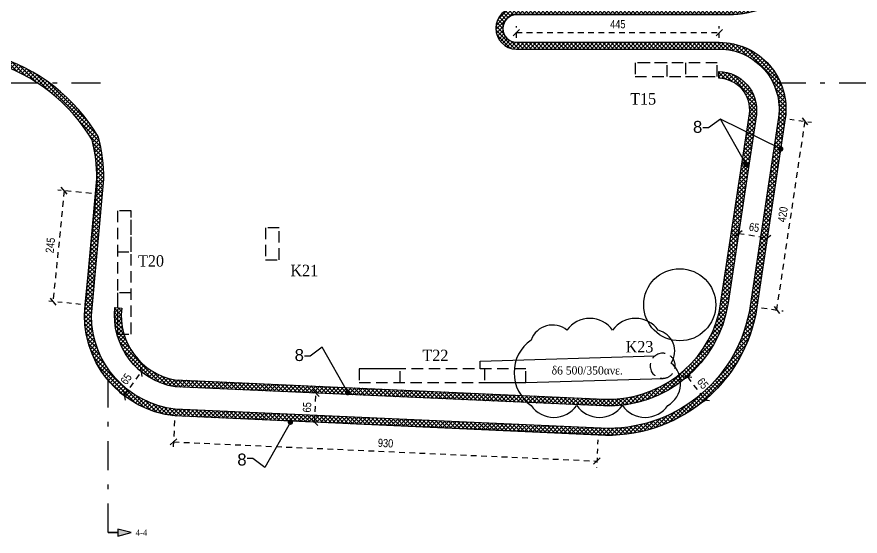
# Model space of a CAD drawing. Header units: millimetres. Extents: x -2171 to 1563, y -1758 to -1505.
# Drawn here: x 705.32 to 723.8, y -1616.49 to -1605.12 of the extents above; entities that cross this region are included whole.
import ezdxf
from ezdxf.enums import TextEntityAlignment as Align

# ---------------------------------------------------------------- set-up
doc = ezdxf.new("R2010")
doc.units = ezdxf.units.MM
doc.header["$PDMODE"] = 32
for name, pattern in [('DASHDOT', [25.399999999999995, 12.7, -6.349999999999999, 0, -6.349999999999999]), ('DASHED2', [0.375, 0.25, -0.125]), ('HIDDEN', [0.375, 0.25, -0.125]), ('HIDDEN2', [0.1875, 0.125, -0.0625])]:
    doc.linetypes.add(name, pattern=pattern)
doc.layers.get('Defpoints').update_dxf_attribs({"color": 6})
for name, color, linetype in [('-S-AKSONES', 50, 'DASHDOT'), ('AM_5', 7, 'Continuous'), ('athinas comments', 10, 'Continuous'), ('DIASTASEIS', 7, 'Continuous'), ('Geo_Beam', 7, 'Continuous'), ('Geo_Col', 7, 'Continuous'), ('Geo_Lines', 7, 'Continuous'), ('Geo_Lines_3', 7, 'Continuous'), ('Sect_Line_Symbol', 7, 'Continuous'), ('STITHAIO', 94, 'Continuous'), ('Text_Beam', 7, 'Continuous'), ('Text_Col_-1', 7, 'Continuous')]:
    doc.layers.add(name, color=color, linetype=linetype)
doc.styles.add('1-100', font='arial.ttf', dxfattribs={"width": 0.8})
doc.styles.add('ag', font='arial.ttf', dxfattribs={"height": 0.25})
doc.styles.add('S1TmsNwRmn1088_b_934_161', font='times.ttf', dxfattribs={"width": 0.93362935265248, "height": 0.10875})
doc.styles.add('S1TmsNwRmn11_b_934_161', font='times.ttf', dxfattribs={"width": 0.93362935265248, "height": 0.0010875})
doc.styles.add('S1TmsNwRmn1359_b_934_161', font='times.ttf', dxfattribs={"width": 0.93362935265248, "height": 0.1359375})
doc.dimstyles.new('CHRISTOFOROS', dxfattribs={"dimscale": 0.2, "dimtxt": 0.25, "dimasz": 0.6, "dimexe": 0, "dimexo": 0, "dimgap": 0, "dimtad": 0, "dimdec": 0, "dimlfac": 100, "dimzin": 0, "dimdsep": 46, "dimtxsty": 'ag', "dimblk": 'ARCHTICK', "dimcen": 0, "dimclrd": 256, "dimclre": 256, "dimclrt": 1, "dimaunit": 1, "dimadec": 0, "dimazin": 0, "dimtfac": 1, "dimtdec": 0, "dimtofl": 0, "dimtmove": 0, "dimatfit": 3, "dimfxl": 1, "dimtolj": 1, "dimtzin": 0, "dimlwd": -1, "dimlwe": -1, "dimarcsym": 0})
doc.dimstyles.new('Copy of 1-100', dxfattribs={"dimtxt": 0.18, "dimasz": 0.14, "dimexe": 0.14, "dimexo": 0.1, "dimgap": 0.09, "dimtad": 1, "dimdec": 0, "dimlfac": 100, "dimrnd": 5, "dimzin": 5, "dimdsep": 46, "dimtxsty": '1-100', "dimblk": 'OBLIQUE', "dimcen": 0.09, "dimclrd": 1, "dimclre": 1, "dimclrt": 2, "dimadec": 0, "dimazin": 0, "dimtfac": 1, "dimtdec": 0, "dimtix": 1, "dimtmove": 2, "dimatfit": 3, "dimfxl": 5, "dimfxlon": 1, "dimtolj": 1, "dimtzin": 5, "dimarcsym": 0})
pattern_1 = [(45, (0, 0), (-0.0449012806053458, 0.0449012806053458), []), (135, (0, 0), (-0.0449012806053458, -0.0449012806053458), [])]

# ---------------------------------------------------------------- blocks, each defined once
blk = doc.blocks.new('_Oblique')
at = {"color": 0, "linetype": 'ByBlock', "lineweight": -2}
blk.add_line((-0.5, -0.5), (0.5, 0.5), dxfattribs=at)
blk = doc.blocks.new('*D1356')
at = {"layer": 'Defpoints', "color": 0, "ltscale": 0.5, "transparency": 16777216}
for p in [(722.1616579724456, -1607.342039246404), (722.5966346378649, -1607.407398872952), (721.540977558094, -1611.472746705851)]:
    blk.add_point(p, dxfattribs=at)
at = {"layer": 'DIASTASEIS', "color": 1, "linetype": 'DASHED2', "lineweight": -2, "ltscale": 0.5, "transparency": 16777216}
blk.add_line((721.9759542235136, -1611.538106332398), (722.5966346378649, -1607.407398872952), dxfattribs=at)
at = {"layer": 'DIASTASEIS', "color": 1, "linetype": 'HIDDEN2', "lineweight": -2, "ltscale": 0.5, "transparency": 16777216}
blk.add_line((722.2605478316015, -1607.356898444098), (722.7350804406833, -1607.428201749723), dxfattribs=at)
at = {"layer": 'DIASTASEIS', "color": 1, "linetype": 'HIDDEN', "lineweight": -2, "ltscale": 0.5, "transparency": 16777216}
blk.add_line((721.6398674172501, -1611.487605903544), (722.1144000263319, -1611.558909209169), dxfattribs=at)
at = {"layer": 'DIASTASEIS', "color": 1, "lineweight": -2, "ltscale": 0.5, "transparency": 16777216, "xscale": 0.14, "yscale": 0.14, "zscale": 0.14}
for p, rotation in [((722.5966346378649, -1607.407398872952), 81.45466162281234), ((721.9759542235136, -1611.538106332398), 261.4546616228123)]:
    blk.add_blockref('_Oblique', p, dxfattribs=dict(at, rotation=rotation))
at = {"layer": 'DIASTASEIS', "color": 2, "ltscale": 0.5, "transparency": 16777216, "insert": (722.1064106739286, -1609.445723255819), "char_height": 0.18, "attachment_point": 5, "rotation": 81.45466162281234, "style": '1-100'}
blk.add_mtext('\\A1;420', dxfattribs=at)
blk = doc.blocks.new('*D1357')
at = {"layer": 'Defpoints', "color": 0, "ltscale": 0.5, "transparency": 16777216}
for p in [(708.7780004725983, -1613.858842058123), (718.0578348621698, -1614.27786108533), (718.0322007584917, -1614.845568567355)]:
    blk.add_point(p, dxfattribs=at)
at = {"layer": 'DIASTASEIS', "color": 1, "linetype": 'HIDDEN', "lineweight": -2, "ltscale": 0.5, "transparency": 16777216}
blk.add_line((708.7734896968504, -1613.95874027083), (708.7460512828734, -1614.566407037938), dxfattribs=at)
at = {"layer": 'DIASTASEIS', "color": 1, "linetype": 'DASHED2', "lineweight": -2, "ltscale": 0.5, "transparency": 16777216}
blk.add_line((708.7523663689203, -1614.426549540148), (718.0322007584917, -1614.845568567355), dxfattribs=at)
at = {"layer": 'DIASTASEIS', "color": 1, "linetype": 'HIDDEN2', "lineweight": -2, "ltscale": 0.5, "transparency": 16777216}
blk.add_line((718.0533240864218, -1614.377759298038), (718.0258856724448, -1614.985426065146), dxfattribs=at)
at = {"layer": 'DIASTASEIS', "color": 1, "lineweight": -2, "ltscale": 0.5, "transparency": 16777216, "xscale": 0.14, "yscale": 0.14, "zscale": 0.14}
for p, rotation in [((708.7523663689203, -1614.426549540148), 177.4146386238664), ((718.0322007584917, -1614.845568567355), 357.4146386238664)]:
    blk.add_blockref('_Oblique', p, dxfattribs=dict(at, rotation=rotation))
at = {"layer": 'DIASTASEIS', "color": 2, "ltscale": 0.5, "transparency": 16777216, "insert": (713.4004915755647, -1614.454279741188), "char_height": 0.18, "attachment_point": 5, "rotation": 357.4146386238664, "style": '1-100'}
blk.add_mtext('\\A1;930', dxfattribs=at)
blk = doc.blocks.new('*D1358')
at = {"layer": 'Defpoints', "color": 0, "ltscale": 0.5, "transparency": 16777216}
for p in [(707.0573147163111, -1608.998146697181), (706.110370035755, -1611.353397489778), (706.8123229027905, -1611.424280915999)]:
    blk.add_point(p, dxfattribs=at)
at = {"layer": 'DIASTASEIS', "color": 1, "linetype": 'DASHED2', "lineweight": -2, "ltscale": 0.5, "transparency": 16777216}
blk.add_line((706.3553618492756, -1608.927263270961), (706.110370035755, -1611.353397489778), dxfattribs=at)
at = {"layer": 'DIASTASEIS', "color": 1, "linetype": 'HIDDEN', "lineweight": -2, "ltscale": 0.5, "transparency": 16777216}
blk.add_line((706.9578207011941, -1608.988099759543), (706.2160702281117, -1608.913197558267), dxfattribs=at)
at = {"layer": 'DIASTASEIS', "color": 1, "linetype": 'HIDDEN2', "lineweight": -2, "ltscale": 0.5, "transparency": 16777216}
blk.add_line((706.7128288876736, -1611.414233978361), (705.9710784145911, -1611.339331777085), dxfattribs=at)
at = {"layer": 'DIASTASEIS', "color": 1, "lineweight": -2, "ltscale": 0.5, "transparency": 16777216, "xscale": 0.14, "yscale": 0.14, "zscale": 0.14}
for p, rotation in [((706.3553618492756, -1608.927263270961), 84.23380011196112), ((706.110370035755, -1611.353397489778), 264.2338001119612)]:
    blk.add_blockref('_Oblique', p, dxfattribs=dict(at, rotation=rotation))
at = {"layer": 'DIASTASEIS', "color": 2, "ltscale": 0.5, "transparency": 16777216, "insert": (706.0518832071039, -1610.122054685555), "char_height": 0.18, "attachment_point": 5, "rotation": 84.23380011196114, "style": '1-100'}
blk.add_mtext('\\A1;245', dxfattribs=at)
blk = doc.blocks.new('*D1443')
at = {"layer": 'AM_5', "color": 1, "linetype": 'DASHED2', "lineweight": -2, "ltscale": 0.5, "transparency": 16777216}
blk.add_line((707.6729353772911, -1613.416458206747), (708.0485381936076, -1612.894815896814), dxfattribs=at)
at = {"layer": 'AM_5', "color": 1, "linetype": 'HIDDEN2', "lineweight": -2, "ltscale": 0.5, "transparency": 16777216}
blk.add_line((708.0485381936076, -1612.894815896814), (707.93492548784, -1612.813010315781), dxfattribs=at)
at = {"layer": 'AM_5', "color": 1, "linetype": 'HIDDEN', "lineweight": -2, "ltscale": 0.5, "transparency": 16777216}
blk.add_line((707.6729353772911, -1613.416458206747), (707.5593226715235, -1613.334652625714), dxfattribs=at)
at = {"layer": 'Defpoints', "color": 0, "ltscale": 0.5, "transparency": 16777216}
for p in [(708.0485381936076, -1612.894815896814), (708.1146811934175, -1612.94244143741), (707.7390783771011, -1613.464083747343)]:
    blk.add_point(p, dxfattribs=at)
at = {"layer": 'AM_5', "color": 1, "lineweight": -2, "ltscale": 0.5, "transparency": 16777216, "xscale": 0.14, "yscale": 0.14, "zscale": 0.14}
for p, rotation in [((708.0485381936076, -1612.894815896814), 54.24464047531195), ((707.6729353772911, -1613.416458206747), 234.244640475312)]:
    blk.add_blockref('_Oblique', p, dxfattribs=dict(at, rotation=rotation))
at = {"layer": 'AM_5', "color": 2, "ltscale": 0.5, "transparency": 16777216, "insert": (707.7131188735073, -1613.049346395504), "char_height": 0.18, "attachment_point": 5, "rotation": 54.244640475311954, "style": '1-100'}
blk.add_mtext('\\A1;65', dxfattribs=at)
blk = doc.blocks.new('*D1444')
at = {"layer": 'AM_5', "color": 1, "linetype": 'HIDDEN2', "lineweight": -2, "ltscale": 0.5, "transparency": 16777216}
blk.add_line((711.8756967571227, -1613.35859493656), (711.73583625853, -1613.352346662126), dxfattribs=at)
at = {"layer": 'AM_5', "color": 1, "linetype": 'DASHED2', "lineweight": -2, "ltscale": 0.5, "transparency": 16777216}
blk.add_line((711.8472704711268, -1613.994884935465), (711.8756967571227, -1613.35859493656), dxfattribs=at)
at = {"layer": 'AM_5', "color": 1, "linetype": 'HIDDEN', "lineweight": -2, "ltscale": 0.5, "transparency": 16777216}
blk.add_line((711.8472704711268, -1613.994884935465), (711.7074099725342, -1613.988636661031), dxfattribs=at)
at = {"layer": 'Defpoints', "color": 0, "ltscale": 0.5, "transparency": 16777216}
for p in [(711.8756967571227, -1613.35859493656), (711.9748612809996, -1613.363025116385), (711.9464349950035, -1613.99931511529)]:
    blk.add_point(p, dxfattribs=at)
at = {"layer": 'AM_5', "color": 1, "lineweight": -2, "ltscale": 0.5, "transparency": 16777216, "xscale": 0.14, "yscale": 0.14, "zscale": 0.14}
for p, rotation in [((711.8756967571227, -1613.35859493656), 87.44200921456425), ((711.8472704711268, -1613.994884935465), 267.4420092145642)]:
    blk.add_blockref('_Oblique', p, dxfattribs=dict(at, rotation=rotation))
at = {"layer": 'AM_5', "color": 2, "ltscale": 0.5, "transparency": 16777216, "insert": (711.6797617316473, -1613.668621502261), "char_height": 0.18, "attachment_point": 5, "rotation": 87.44200921456425, "style": '1-100'}
blk.add_mtext('\\A1;65', dxfattribs=at)
blk = doc.blocks.new('*D1445')
at = {"layer": 'AM_5', "color": 1, "linetype": 'HIDDEN', "lineweight": -2, "ltscale": 0.5, "transparency": 16777216}
blk.add_line((719.9783926659005, -1613.031781579848), (720.1273641015988, -1612.917482149077), dxfattribs=at)
at = {"layer": 'AM_5', "color": 1, "linetype": 'DASHED2', "lineweight": -2, "ltscale": 0.5, "transparency": 16777216}
blk.add_line((720.0162908990335, -1613.002703881469), (720.4056295278214, -1613.510145905564), dxfattribs=at)
at = {"layer": 'AM_5', "color": 1, "linetype": 'HIDDEN2', "lineweight": -2, "ltscale": 0.5, "transparency": 16777216}
blk.add_line((720.3677312946886, -1613.539223603943), (720.5167027303867, -1613.424924173173), dxfattribs=at)
at = {"layer": 'Defpoints', "color": 0, "ltscale": 0.5, "transparency": 16777216}
for p in [(719.8990546640681, -1613.092654245842), (720.4056295278214, -1613.510145905564), (720.2883932928561, -1613.600096269938)]:
    blk.add_point(p, dxfattribs=at)
at = {"layer": 'AM_5', "color": 1, "lineweight": -2, "ltscale": 0.5, "transparency": 16777216, "xscale": 0.14, "yscale": 0.14, "zscale": 0.14}
for p, rotation in [((720.0162908990335, -1613.002703881469), 127.4974890289321), ((720.4056295278214, -1613.510145905564), 307.4974890289321)]:
    blk.add_blockref('_Oblique', p, dxfattribs=dict(at, rotation=rotation))
at = {"layer": 'AM_5', "color": 2, "ltscale": 0.5, "transparency": 16777216, "insert": (720.3552785282205, -1613.145695604017), "char_height": 0.18, "attachment_point": 5, "rotation": 307.49748902893214, "style": '1-100'}
blk.add_mtext('\\A1;65', dxfattribs=at)
blk = doc.blocks.new('*D1446')
at = {"layer": 'AM_5', "color": 1, "linetype": 'HIDDEN', "lineweight": -2, "ltscale": 0.5, "transparency": 16777216}
blk.add_line((721.1274562164942, -1609.931146831983), (721.1587001338567, -1609.72321452531), dxfattribs=at)
at = {"layer": 'AM_5', "color": 1, "linetype": 'HIDDEN2', "lineweight": -2, "ltscale": 0.5, "transparency": 16777216}
blk.add_line((721.758373520905, -1610.025948493336), (721.7896174382674, -1609.818016186664), dxfattribs=at)
at = {"layer": 'AM_5', "color": 1, "linetype": 'DASHED2', "lineweight": -2, "ltscale": 0.5, "transparency": 16777216}
blk.add_line((721.1378972614593, -1609.861660328786), (721.7688145658703, -1609.95646199014), dxfattribs=at)
at = {"layer": 'Defpoints', "color": 0, "ltscale": 0.5, "transparency": 16777216}
for p in [(721.7688145658703, -1609.95646199014), (721.1125970219248, -1610.030036691609), (721.7435143263356, -1610.124838352962)]:
    blk.add_point(p, dxfattribs=at)
at = {"layer": 'AM_5', "color": 1, "lineweight": -2, "ltscale": 0.5, "transparency": 16777216, "xscale": 0.14, "yscale": 0.14, "zscale": 0.14}
for p, rotation in [((721.1378972614593, -1609.861660328786), 171.4546634331788), ((721.7688145658703, -1609.95646199014), 351.4546634331788)]:
    blk.add_blockref('_Oblique', p, dxfattribs=dict(at, rotation=rotation))
at = {"layer": 'AM_5', "color": 2, "ltscale": 0.5, "transparency": 16777216, "insert": (721.4803852548368, -1609.729177401848), "char_height": 0.18, "attachment_point": 5, "rotation": 351.4546634331788, "style": '1-100'}
blk.add_mtext('\\A1;65', dxfattribs=at)
blk = doc.blocks.new('*D1453')
at = {"layer": 'Defpoints', "color": 0, "ltscale": 0.5, "transparency": 16777216}
for p in [(720.7149956485252, -1605.462362802529), (716.2677567859381, -1605.67649527672), (720.7149956485252, -1605.67649527672)]:
    blk.add_point(p, dxfattribs=at)
at = {"layer": 'DIASTASEIS', "color": 1, "linetype": 'HIDDEN', "lineweight": -2, "ltscale": 0.5, "transparency": 16777216}
blk.add_line((716.2677567859381, -1605.57649527672), (716.2677567859381, -1605.322362802529), dxfattribs=at)
at = {"layer": 'DIASTASEIS', "color": 1, "linetype": 'HIDDEN2', "lineweight": -2, "ltscale": 0.5, "transparency": 16777216}
blk.add_line((720.7149956485252, -1605.57649527672), (720.7149956485252, -1605.322362802529), dxfattribs=at)
at = {"layer": 'DIASTASEIS', "color": 1, "linetype": 'DASHED2', "lineweight": -2, "ltscale": 0.5, "transparency": 16777216}
blk.add_line((716.2677567859381, -1605.462362802529), (720.7149956485252, -1605.462362802529), dxfattribs=at)
at = {"layer": 'DIASTASEIS', "color": 1, "lineweight": -2, "ltscale": 0.5, "transparency": 16777216, "xscale": 0.14, "yscale": 0.14, "zscale": 0.14, "rotation": 180}
blk.add_blockref('_Oblique', (716.2677567859381, -1605.462362802529), dxfattribs=at)
at = {"layer": 'DIASTASEIS', "color": 1, "lineweight": -2, "ltscale": 0.5, "transparency": 16777216, "xscale": 0.14, "yscale": 0.14, "zscale": 0.14}
blk.add_blockref('_Oblique', (720.7149956485252, -1605.462362802529), dxfattribs=at)
at = {"layer": 'DIASTASEIS', "color": 2, "ltscale": 0.5, "transparency": 16777216, "insert": (718.4913762172316, -1605.280828013989), "char_height": 0.18, "attachment_point": 5, "style": '1-100'}
blk.add_mtext('\\A1;445', dxfattribs=at)
blk = doc.blocks.new('_ArchTick')
at = {"color": 0, "linetype": 'ByBlock', "const_width": 0.150000081}
blk.add_lwpolyline([(-0.5000002699998732, -0.5000002699998732), (0.5000002699998732, 0.5000002699998732)], dxfattribs=at)

msp = doc.modelspace()

# ---------------------------------------------------------------- hatches: boundary and pattern name
at = {"layer": 'Geo_Lines_3', "linetype": 'Continuous', "ltscale": 0.5, "transparency": 33554572}
h = msp.add_hatch(dxfattribs=at)
h.set_pattern_fill('ANSI37', color=9, scale=0.02)
h.set_pattern_definition(pattern_1)
edge = h.paths.add_edge_path(flags=16)
edge.add_line((697.3913132850998, -1605.963023467003), (697.3914438430049, -1599.06190165727))
edge.add_line((697.3914438430049, -1599.06190165727), (707.3714466095864, -1599.06190165727))
edge.add_line((707.3714466095864, -1599.06190165727), (707.3714466095864, -1597.27650275231))
edge.add_line((707.3714466095864, -1597.27650275231), (719.2302011451745, -1597.27650275231))
edge.add_arc((719.230201145174, -1599.972845781461), 2.696343029151194, 22.83568439505268, 89.9999999999904, ccw=False)
edge.add_line((721.7152091869875, -1598.926422940075), (722.8015497250494, -1602.328824839881))
edge.add_arc((720.9242055495642, -1602.94727852026), 1.976589514290088, -84.52266637269639, 18.23343879893082, ccw=False)
edge.add_line((721.1128748996862, -1604.914843000608), (716.2732196400697, -1604.914843000608))
edge.add_arc((716.2732196400697, -1605.370692935352), 0.455849934744947, 90, 269.182160640014)
edge.add_line((716.2667130638035, -1605.826496431908), (720.7149891617548, -1605.826784513526))
edge.add_arc((720.7149042523416, -1607.137873068081), 1.3110885573047, -8.004010173112306, 89.99628938030628, ccw=False)
edge.add_line((722.013220611667, -1607.320432198784), (721.3926427850431, -1611.450457811874))
edge.add_arc((718.2802448389838, -1610.982788762357), 3.14733781385314, 270.0597991730075, 351.4546634331815, ccw=False)
edge.add_line((718.2835296911296, -1614.130124862023), (708.7896798023071, -1613.709212027141))
edge.add_arc((709.0226493987715, -1611.650480997154), 2.071870721523739, 180.1854129826414, 263.54377468143696, ccw=False)
edge.add_line((706.9507895256879, -1611.65718569797), (707.222992106586, -1608.671724229498))
edge.add_arc((703.5356534343772, -1608.665194166725), 3.687344454385398, 359.8985326060518, 374.2585422759298)
edge.add_arc((703.7000997250543, -1609.75655763745), 3.952412499959741, 30.39149762521909, 73.69921647519328)
edge.add_line((704.8094622106915, -1605.963026374194), (697.3913132850998, -1605.963023467003))
edge = h.paths.add_edge_path()
edge.add_line((697.2413104473201, -1606.113023408216), (697.2414466807322, -1598.91190165727))
edge.add_line((697.2414466807322, -1598.91190165727), (707.2214466095865, -1598.91190165727))
edge.add_line((707.2214466095865, -1598.91190165727), (707.2214466095865, -1597.12650275231))
edge.add_line((707.2214466095865, -1597.12650275231), (719.2302011451745, -1597.12650275231))
edge.add_arc((719.2302011451746, -1599.972845781461), 2.846343029150602, 22.698644131764297, 90.0000000000046, ccw=False)
edge.add_line((721.8560869979239, -1598.874486947597), (722.9442373749011, -1602.282557235123))
edge.add_arc((720.9242055495646, -1602.94727852026), 2.126589514289494, -84.7195135851432, 18.214553495594203, ccw=False)
edge.add_line((721.1199186913257, -1605.064843000607), (716.2732196400697, -1605.064843000607))
edge.add_arc((716.2732196400699, -1605.370692935352), 0.3058499347453107, 90.00000000002129, 269.0023689202893)
edge.add_line((716.2678944662842, -1605.676496508104), (720.7149988761344, -1605.676784513842))
edge.add_arc((720.7149042523419, -1607.137873068082), 1.461088557304442, -8.032549833589428, 89.99628938031941, ccw=False)
edge.add_line((722.1616578425555, -1607.342039229552), (721.5409775744815, -1611.472746603729))
edge.add_arc((718.2802448389841, -1610.982788762357), 3.297337813853149, 269.9999999999803, 351.45466343317645, ccw=False)
edge.add_line((718.2802448389829, -1614.28012657621), (708.7780005116615, -1613.858841571245))
edge.add_arc((709.0226493987713, -1611.650480997154), 2.221870721523423, 179.9999905474979, 263.6783770536456, ccw=False)
edge.add_line((706.8007786772479, -1611.650480630596), (707.0729978707269, -1608.664836958781))
edge.add_arc((703.5356534343787, -1608.665194166726), 3.537344454384126, 0.0057858396074981, 13.91430872064161)
edge.add_arc((703.7000997250537, -1609.75655763745), 3.802412499959959, 30.71218945830992, 73.37857498875265)
edge.add_line((704.787767271491, -1606.113026365692), (697.2413104473201, -1606.113023408216))
h = msp.add_hatch(dxfattribs=at)
h.set_pattern_fill('ANSI37', color=9, scale=0.02)
h.set_pattern_definition(pattern_1)
edge = h.paths.add_edge_path()
edge.add_arc((720.687262087009, -1607.161971074224), 0.8473502391077792, -6.451651583274213, 88.74584681920999, ccw=False)
edge.add_line((721.5292460801134, -1607.25718337948), (720.9100602700705, -1611.377944942376))
edge.add_arc((718.2802448389834, -1610.982788762357), 2.659337813853442, 267.8288064220806, 351.45466343317247, ccw=False)
edge.add_line((718.1794947410895, -1613.640217411627), (708.7913739711487, -1613.220802669247))
edge.add_arc((709.0374602690009, -1611.660873281809), 1.579220744476375, 173.5204359958463, 261.03519813297913, ccw=False)
edge.add_line((707.4683273193114, -1611.482660078081), (707.6172701852776, -1611.498313931307))
edge.add_arc((709.035355410386, -1611.661096598239), 1.427397597841842, 173.4516524714584, 259.901884844239)
edge.add_line((708.7850835960011, -1613.066382306289), (718.1836755266125, -1613.490345317152))
edge.add_arc((718.2802623525329, -1610.982914820947), 2.509290080528757, 267.7940434309534, 345.8830596732405)
edge.add_line((720.7137717335863, -1611.594935082512), (721.3803340503952, -1607.239098303862))
edge.add_arc((720.68755785165, -1607.161878848688), 0.697066500274805, 353.6398488967915, 448.3543275338509)
edge.add_line((720.7075765237958, -1606.465099860363), (720.707579358822, -1606.315010403438))
edge.add_line((720.707579358822, -1606.315010403438), (720.7058083419988, -1606.314823823657))
at = {"layer": 'Sect_Line_Symbol'}
msp.add_hatch(color=2, dxfattribs=at).paths.add_polyline_path([(707.3217526206506, -1616.411906531834), (707.5319748727638, -1616.411906531834), (707.5319748727638, -1616.489552245365), (707.8217526206506, -1616.411906531834), (707.5319748727638, -1616.334260818303), (707.5319748727638, -1616.411906531834)])

# ---------------------------------------------------------------- linework, layer by layer
at = {"layer": 'athinas comments'}
msp.add_lwpolyline([(716.5903315879715, -1613.628533521523, 0.52056705), (717.5903315879715, -1613.628533521523, 0.52056705), (718.5903315879714, -1613.628533521523, 0.52056705), (719.5903315879714, -1613.628533521523, 0.52056705), (719.6608367323371, -1612.699038665889, 0.52056705), (719.3772732544186, -1611.982602143807, 0.52056705), (718.3772732544185, -1611.982602143807, 0.52056705), (717.3772732544185, -1611.982602143807, 0.52056705), (716.5903315879715, -1612.19566047736, 0.52056705)], format="xyb", close=True, dxfattribs=at)
at = {"layer": 'Geo_Beam', "color": 94}
msp.add_line((716.4713731778122, -1613.126811834952), (719.4825779173827, -1613.034515188045), dxfattribs=at)
msp.add_lwpolyline([(715.4713731778122, -1612.826811834952), (715.4713731778122, -1612.657228087953), (719.3092199142036, -1612.539593979434)], dxfattribs=at)
at = {"layer": 'Geo_Col', "color": 94, "linetype": 'HIDDEN'}
for points in [[(718.8722869640749, -1606.426010179801), (720.6722869640748, -1606.426010179801), (720.6722869640748, -1606.126010179801), (718.8722869640749, -1606.126010179801)], [(718.8722869640749, -1606.426010179801), (719.5722869640749, -1606.426010179801), (719.5722869640749, -1606.126010179801), (718.8722869640749, -1606.126010179801)], [(720.6722869640748, -1606.126010179801), (719.9722869640748, -1606.126010179801), (719.9722869640748, -1606.426010179801), (720.6722869640748, -1606.426010179801)], [(707.821333399447, -1612.06395164901), (707.821333399447, -1609.363951649011), (707.521333399447, -1609.363951649011), (707.521333399447, -1612.06395164901)], [(707.521333399447, -1609.363951649011), (707.521333399447, -1610.263951649011), (707.821333399447, -1610.263951649011), (707.821333399447, -1609.363951649011)], [(711.0714035442095, -1609.736503534731), (710.7714035442095, -1609.736503534731), (710.7714035442095, -1610.436503534732), (711.0714035442095, -1610.436503534732)], [(707.821333399447, -1612.06395164901), (707.821333399447, -1611.163951649011), (707.521333399447, -1611.163951649011), (707.521333399447, -1612.06395164901)], [(712.8212231414975, -1613.126811834952), (716.4713731778122, -1613.126811834952), (716.4713731778122, -1612.826811834952), (712.8212231414975, -1612.826811834952)], [(712.8212231414975, -1613.126811834952), (713.7212231414975, -1613.126811834952), (713.7212231414975, -1612.826811834952), (712.8212231414975, -1612.826811834952)], [(716.4713731778122, -1612.826811834952), (715.5713731778123, -1612.826811834952), (715.5713731778123, -1613.126811834952), (716.4713731778122, -1613.126811834952)]]:
    msp.add_lwpolyline(points, close=True, dxfattribs=at)
msp.add_lwpolyline([(719.7491528298699, -1612.759644276706, 0.4142135623730951), (719.47415282987, -1612.484644276706, 0.4142135623730951), (719.1991528298695, -1612.759644276706, 0.4142135623730951), (719.47415282987, -1613.034644276706, 0.4142135623730951)], format="xyb", close=True, dxfattribs=at)
at = {"layer": 'Geo_Lines', "color": 94}
msp.add_lwpolyline([(697.2414466807322, -1598.91190165727), (707.2214466086805, -1598.91190165727), (707.2214466086805, -1597.126502751404), (719.2302011442686, -1597.132308355428, -0.3261906865272757), (721.944483624123, -1599.115909809112), (722.9442373739953, -1602.282557234216, -0.5068989909720544), (720.8964419197195, -1605.076502949011), (716.2732577223074, -1605.076502949011, 0.9908736838788751), (716.2677567859447, -1605.67649527672), (720.7149956485252, -1605.67649527672, -0.45596858277278), (722.1616579724455, -1607.342039246404), (721.540977558094, -1611.472746705851, -0.3899719340318258), (718.0578348621698, -1614.27786108533), (708.7780004725983, -1613.858842058123, -0.411769754763127), (706.8123229027905, -1611.424280915999), (707.0573147163111, -1608.998146697182, 0.0876988134461878), (706.969199672749, -1607.814567331236, 0.1882394059187743), (704.7878223422813, -1606.112516829967), (697.2413104576746, -1606.112374061267)], format="xyb", close=True, dxfattribs=at)
msp.add_circle((719.8479248038013, -1611.423857287375), 0.7898108959608392, dxfattribs=at)
at = {"layer": 'Sect_Line_Symbol', "color": 2, "linetype": 'DASHDOT', "ltscale": 0.05}
msp.add_line((698.2968443802583, -1606.561906531834), (707.2833714492153, -1606.561906531834), dxfattribs=at)
for points in [[(721.9754548456895, -1606.561906531834), (728.0217526206505, -1606.561906531834)], [(707.3217526206506, -1616.411906531834), (707.3217526206506, -1612.789174430454)]]:
    msp.add_lwpolyline(points, dxfattribs=at)
at = {"layer": 'Sect_Line_Symbol', "color": 2}
msp.add_lwpolyline([(707.3217526206506, -1616.411906531834), (707.5319748727638, -1616.411906531834), (707.5319748727638, -1616.489552245365), (707.8217526206506, -1616.411906531834), (707.5319748727638, -1616.334260818303), (707.5319748727638, -1616.411906531834)], close=True, dxfattribs=at)
at = {"layer": 'STITHAIO', "ltscale": 0.5}
for points in [[(697.2413104473201, -1606.113023408216), (697.2414466807322, -1598.91190165727), (707.2214466095865, -1598.91190165727), (707.2214466095865, -1597.12650275231), (719.2302011451745, -1597.12650275231, -0.3024004261148398), (721.8560869979239, -1598.874486947597), (722.9442373749011, -1602.282557235123, -0.4819881717823383), (721.1199186913257, -1605.064843000607), (716.2732196400697, -1605.064843000607, 0.9913317046936132), (716.2678944662842, -1605.676496508104), (720.7149988761344, -1605.676784513842, -0.4558782332388608), (722.1616578425555, -1607.342039229552), (721.5409775744815, -1611.472746603729, -0.3711749785286935), (718.2802448389829, -1614.28012657621), (708.7780005116615, -1613.858841571245, -0.3822548182052157), (706.8007786772479, -1611.650480630596), (707.0729978707269, -1608.664836958781, 0.0607619925354487), (706.9691996736551, -1607.814567332143, 0.188348210051428), (704.787767271491, -1606.113026365692)], [(697.3913132850998, -1605.963023467003), (697.3914438430049, -1599.06190165727), (707.3714466095864, -1599.06190165727), (707.3714466095864, -1597.27650275231), (719.2302011451745, -1597.27650275231, -0.3017479128410981), (721.7152091869875, -1598.926422940075), (722.8015497250494, -1602.328824839881, -0.4810316323096249), (721.1128748996862, -1604.914843000608), (716.2732196400697, -1604.914843000608, 0.9928883529149167), (716.2667130638035, -1605.826496431908), (720.7149891617548, -1605.826784513526, -0.4557278340380852), (722.013220611667, -1607.320432198784), (721.3926427850431, -1611.450457811874, -0.3708781365526037), (718.2835296911296, -1614.130124862023), (708.7896798023071, -1613.709212027141, -0.3806552632419701), (706.9507895256879, -1611.65718569797), (707.222992106586, -1608.671724229498, 0.0627394877637232), (707.1094062919869, -1607.757009362837, 0.191247361568438), (704.8094622106915, -1605.963026374194)], [(720.7058083419988, -1606.314823823657, -0.4410395133223616), (721.5292460801134, -1607.25718337948), (720.9100602700705, -1611.377944942376, -0.3819921471750413), (718.1794947410895, -1613.640217411627), (708.7913739711487, -1613.220802669247, -0.4015654636872915), (707.4683273193114, -1611.482660078081), (707.6172701852776, -1611.498313931307, 0.3961815693263135), (708.7850835960011, -1613.066382306289), (718.1836755266125, -1613.490345317152, 0.3545557454883055), (720.7137717335863, -1611.594935082512), (721.3803340503952, -1607.239098303862, 0.4385243201809432), (720.7075765237958, -1606.465099860363), (720.707579358822, -1606.315010403438)]]:
    msp.add_lwpolyline(points, format="xyb", close=True, dxfattribs=at)

# ---------------------------------------------------------------- texts
at = {"layer": '-S-AKSONES', "color": 3, "linetype": 'Continuous', "char_height": 0.2625, "width": 0.4160931041748498, "style": 'ag'}
for insert, attachment_point in [((720.3429838491562, -1607.396574982872), 3), ((711.6109503366414, -1612.392970146237), 3), ((710.3539896457467, -1614.947286951148), 9)]:
    msp.add_mtext('8', dxfattribs=dict(at, insert=insert, attachment_point=attachment_point))
at = {"layer": 'Sect_Line_Symbol', "color": 2, "style": 'S1TmsNwRmn1359_b_934_161', "width": 0.93362935265248}
msp.add_text('4-4', height=0.1359375, dxfattribs=at).set_placement((707.9217526206508, -1616.411906531834), align=Align.MIDDLE_LEFT)
at = {"layer": 'Text_Beam', "color": 3, "style": 'S1TmsNwRmn1088_b_934_161', "width": 0.93362935265248}
msp.add_text(' δ6 500/350ανε.', height=0.18, dxfattribs=at).set_placement((716.9778393512386, -1612.950478550562))
at = {"layer": 'Text_Col_-1', "color": 200, "style": 'S1TmsNwRmn11_b_934_161', "width": 0.93362935265248}
for s, p in [('T15', (718.7638250774402, -1607.039451169728)), ('T20', (707.975100414893, -1610.587728236928)), ('K21', (711.315397089922, -1610.798473873564)), ('K23', (718.6639443007073, -1612.467639649243)), ('T22', (714.2095700205311, -1612.657895707045))]:
    msp.add_text(s, height=0.25, dxfattribs=at).set_placement(p)

# ---------------------------------------------------------------- dimensions: what is measured, and where the dimension line sits
at = {"layer": 'AM_5', "ltscale": 0.5}
for p1, p2, distance, picture, middle in [((721.1125970219248, -1610.030036691609), (721.7435143263355, -1610.124838352961), 0.1702665606551391, '*D1446', (721.4803852548368, -1609.729177401848)), ((707.7390783771012, -1613.464083747343), (708.1146811934177, -1612.94244143741), 0.08150514426067966, '*D1443', (707.7131188735073, -1613.049346395504)), ((719.8990546640681, -1613.092654245842), (720.288393292856, -1613.600096269937), 0.14776807111039597, '*D1445', (720.3552785282205, -1613.145695604017)), ((711.9464349950038, -1613.999315115291), (711.9748612809996, -1613.363025116386), 0.09926343379623911, '*D1444', (711.6797617316473, -1613.668621502261))]:
    dim = msp.add_aligned_dim(p1=p1, p2=p2, distance=distance, dimstyle='Copy of 1-100', dxfattribs=at)
    dim.commit()
    dim.dimension.update_dxf_attribs({"geometry": picture, "text_midpoint": middle})
at = {"layer": 'DIASTASEIS', "ltscale": 0.5}
dim = msp.add_linear_dim(base=(720.7149956485252, -1605.462362802529), p1=(716.2677567859381, -1605.67649527672), p2=(720.7149956485252, -1605.67649527672), dimstyle='Copy of 1-100', dxfattribs=at)
dim.commit()
dim.dimension.update_dxf_attribs({"geometry": '*D1453', "text_midpoint": (718.4913762172316, -1605.280828013989)})
for p1, p2, distance, picture, middle in [((721.540977558094, -1611.472746705851), (722.1616579724455, -1607.342039246404), -0.4398597279154698, '*D1356', (722.1064106739286, -1609.445723255819)), ((707.0573147163111, -1608.998146697182), (706.8123229027905, -1611.424280915999), -0.7055227052704942, '*D1358', (706.0518832071039, -1610.122054685555)), ((708.7780004725983, -1613.858842058123), (718.0578348621698, -1614.27786108533), -0.568285924881677, '*D1357', (713.4004915755647, -1614.454279741188))]:
    dim = msp.add_aligned_dim(p1=p1, p2=p2, distance=distance, dimstyle='Copy of 1-100', dxfattribs=at)
    dim.commit()
    dim.dimension.update_dxf_attribs({"geometry": picture, "text_midpoint": middle})

# ---------------------------------------------------------------- leaders
at = {"layer": '-S-AKSONES', "color": 1, "linetype": 'Continuous', "annotation_type": 0, "has_hookline": 1, "hookline_direction": 1, "text_width": 0.1729706684856753}
for points in [[(721.3034604747963, -1608.350740261197), (720.7453339239763, -1607.359011310918), (720.4764924982272, -1607.551680563545), (720.3564924982272, -1607.551680563545)], [(712.5714269622815, -1613.347135424562), (712.0133004114615, -1612.355406474282), (711.7444589857123, -1612.54807572691), (711.6244589857124, -1612.54807572691)], [(711.3144662713868, -1613.993121672823), (710.7563397205669, -1614.984850623102), (710.4874982948177, -1614.792181370475), (710.3674982948177, -1614.792181370475)]]:
    msp.add_leader(points, dimstyle='CHRISTOFOROS', override={"dimgap": 0, "dimtad": 0, "dimclrd": 1, "dimldrblk": 'Dot', "dimfxl": 0.1, "dimfxlon": 1, "dimarcsym": 1}, dxfattribs=at)
at = {"layer": '-S-AKSONES', "color": 1, "linetype": 'Continuous'}
msp.add_leader([(722.0611486658847, -1608.0109407858), (720.7453339239727, -1607.359011310909)], dimstyle='CHRISTOFOROS', override={"dimclrd": 1, "dimldrblk": 'Dot', "dimfxl": 0.1, "dimfxlon": 1, "dimarcsym": 1}, dxfattribs=at)

doc.saveas('drawing.dxf')
